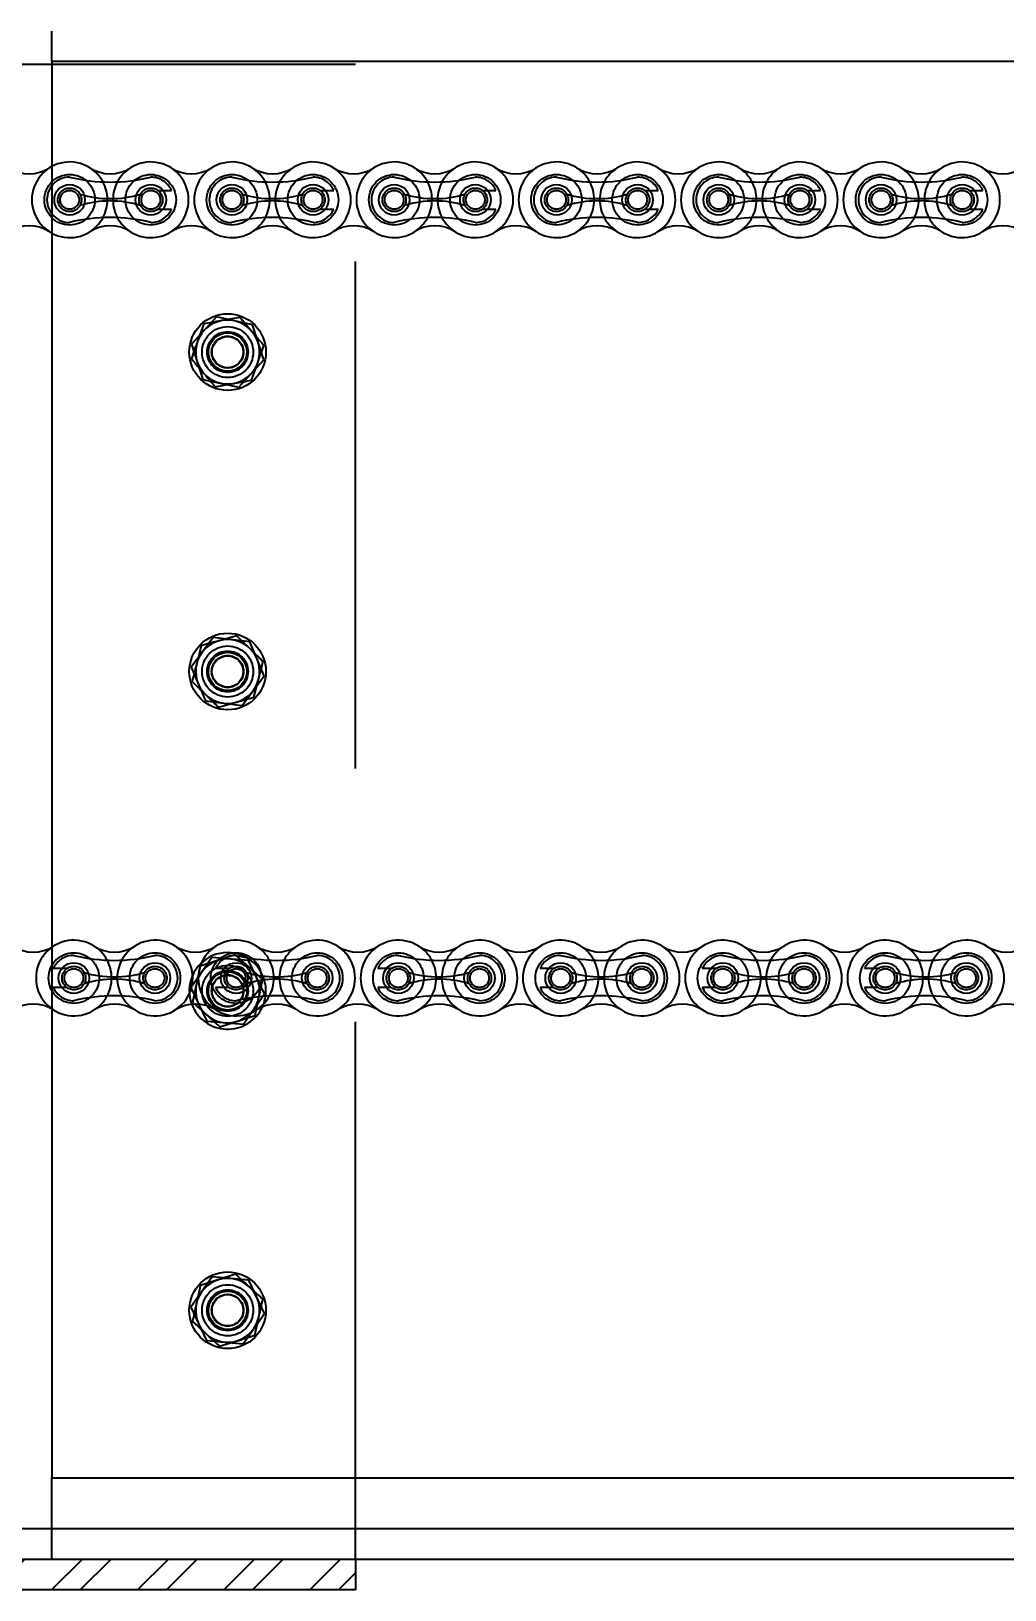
# Model space of a CAD drawing. Header units: metres. Extents: x 0 to 21025, y 0 to 14850.
# Drawn here: x 3545.5 to 3697.9, y 6186.1 to 6430.1 of the extents above; entities that cross this region are included whole.
import ezdxf

# ---------------------------------------------------------------- set-up
doc = ezdxf.new("R2010")
doc.units = ezdxf.units.M
doc.header["$LTSCALE"] = 25
doc.linetypes.add('HIDDEN2', pattern=[4.7625, 3.175, -1.5875])
for name, color, linetype in [('18_COTAS', 7, 'Continuous'), ('SHA', 7, 'Continuous'), ('SL4', 4, 'Continuous'), ('ST1', 7, 'HIDDEN2')]:
    doc.layers.add(name, color=color, linetype=linetype)
doc.styles.add('ROMANS', font='ROMANS.SHX')
doc.dimstyles.new('25___1-25', dxfattribs={"dimscale": 25, "dimtxt": 2.5, "dimasz": 2, "dimexe": 1.5, "dimexo": 1, "dimgap": 0.5, "dimtad": 1, "dimzin": 12, "dimtxsty": 'ROMANS', "dimcen": 0, "dimclrd": 256, "dimclre": 256, "dimclrt": 3, "dimazin": 3, "dimtfac": 1, "dimtmove": 0, "dimatfit": 0, "dimfxl": 1, "dimlwd": -1, "dimlwe": -1, "dimarcsym": 0})

# ---------------------------------------------------------------- blocks, each defined once
blk = doc.blocks.new('*D49')
at = {"layer": '18_COTAS', "transparency": 16777216}
for p, q in [((2751.77, 6357.87), (2751.77, 7037.95)), ((5720.75, 6357.87), (5720.75, 7037.95)), ((2801.77, 7000.45), (5670.75, 7000.45))]:
    blk.add_line(p, q, dxfattribs=at)
for points in [[(2801.77, 7008.78), (2801.77, 6992.11), (2751.77, 7000.45)], [(5670.75, 7008.78), (5670.75, 6992.11), (5720.75, 7000.45)]]:
    blk.add_solid(points, dxfattribs=at)
at = {"layer": 'Defpoints', "color": 0, "transparency": 16777216}
for p in [(5720.75, 7000.45), (2751.77, 6332.87), (5720.75, 6332.87)]:
    blk.add_point(p, dxfattribs=at)
at = {"layer": '18_COTAS', "color": 3, "transparency": 16777216, "insert": (4236.26, 7050.15), "char_height": 62.5, "attachment_point": 5, "style": 'ROMANS'}
blk.add_mtext('2968,98', dxfattribs=at)

msp = doc.modelspace()

# ---------------------------------------------------------------- hatches: boundary and pattern name
at = {"layer": 'SHA'}
h = msp.add_hatch(dxfattribs=at)
h.set_pattern_fill('ANSI32', color=256, style=0)
h.set_pattern_definition([(45, (680.72, 3493.2185), (-6.735192, 6.735192), []), (45, (685.21, 3493.2185), (-6.735192, 6.735192), [])])
h.paths.add_polyline_path([(3596.273, 6186.103), (3596.273, 6190.865), (3496.273, 6190.865), (3496.273, 6186.103)], flags=0)

# ---------------------------------------------------------------- linework, layer by layer
at = {"layer": 'SL4'}
for p, q in [((3548.773, 6425.34), (3548.773, 6430.103)), ((3548.773, 6424.865), (3543.773, 6424.865)), ((4873.748, 6425.34), (3548.773, 6425.34)), ((3548.773, 6425.34), (3548.773, 6408.935)), ((3548.773, 6398.475), (3548.773, 6286.714)), ((3572.54, 6384.269), (3571.566, 6381.552)), ((3578.22, 6385.3), (3575.38, 6384.785)), ((3580.006, 6375.461), (3580.98, 6378.179)), ((3574.325, 6374.43), (3577.166, 6374.946)), ((3577.703, 6335.459), (3574.924, 6334.68)), ((3572.144, 6333.901), (3571.429, 6331.104)), ((3580.401, 6325.83), (3581.117, 6328.626)), ((3574.842, 6324.272), (3577.622, 6325.051)), ((3548.773, 6277.026), (3548.773, 6203.628)), ((3580.562, 6276.001), (3580.745, 6276.859)), ((3575.071, 6274.218), (3577.817, 6275.11)), ((3577.529, 6235.5), (3574.775, 6234.636)), ((3572.021, 6233.771), (3571.393, 6230.953)), ((3580.525, 6225.96), (3581.153, 6228.777)), ((3575.016, 6224.23), (3577.77, 6225.095)), ((3548.773, 6195.628), (3548.773, 6203.628)), ((3548.773, 6203.628), (4873.748, 6203.628)), ((3548.773, 6195.628), (3543.773, 6195.628)), ((3548.773, 6190.865), (3548.773, 6195.628)), ((4873.748, 6195.628), (3548.773, 6195.628)), ((3596.273, 6190.865), (3496.273, 6190.865)), ((3596.273, 6190.865), (3596.273, 6186.103)), ((4826.248, 6190.865), (3596.273, 6190.865)), ((3596.273, 6186.103), (3496.273, 6186.103))]:
    msp.add_line(p, q, dxfattribs=at)
for centre, radius in [((3551.547, 6403.705), 2.398), ((3564.247, 6403.705), 2.399), ((3576.947, 6403.705), 2.398), ((3589.647, 6403.705), 2.399), ((3602.347, 6403.705), 2.399), ((3615.047, 6403.705), 2.399), ((3627.747, 6403.705), 2.398), ((3640.447, 6403.705), 2.399), ((3653.147, 6403.705), 2.399), ((3665.847, 6403.705), 2.399), ((3678.547, 6403.705), 2.399), ((3691.247, 6403.705), 2.399), ((3576.273, 6379.865), 6), ((3576.273, 6379.865), 3), ((3576.273, 6379.865), 2.445), ((3576.273, 6329.865), 6), ((3576.273, 6329.865), 3), ((3576.273, 6329.865), 2.446), ((3552.202, 6281.87), 2.398), ((3564.902, 6281.87), 2.398), ((3577.602, 6281.87), 2.399), ((3590.302, 6281.87), 2.399), ((3603.002, 6281.87), 2.399), ((3615.702, 6281.87), 2.399), ((3628.402, 6281.87), 2.398), ((3641.102, 6281.87), 2.399), ((3653.802, 6281.87), 2.399), ((3666.502, 6281.87), 2.399), ((3679.202, 6281.87), 2.399), ((3691.902, 6281.87), 2.399), ((3576.273, 6229.865), 6), ((3576.273, 6229.865), 3), ((3576.273, 6229.865), 2.445)]:
    msp.add_circle(centre, radius, dxfattribs=at)
for centre, radius, start, end in [((3545.197, 6413.698), 5.92, 237.56669, 302.43331), ((3551.547, 6403.705), 5.92, 57.56669, 302.43331), ((3557.897, 6413.698), 5.92, 237.56669, 302.43331), ((3564.247, 6403.705), 5.92, 237.56669, 122.43331), ((3570.597, 6413.698), 5.92, 237.56669, 302.43331), ((3576.947, 6403.705), 5.92, 57.56669, 302.43331), ((3583.297, 6413.698), 5.92, 237.56669, 302.43331), ((3589.647, 6403.705), 5.92, 237.56669, 122.43331), ((3595.997, 6413.698), 5.92, 237.56669, 302.43331), ((3602.347, 6403.705), 5.92, 57.56669, 302.43331), ((3608.697, 6413.698), 5.92, 237.56669, 302.43331), ((3615.047, 6403.705), 5.92, 237.56669, 122.43331), ((3621.397, 6413.698), 5.92, 237.56669, 302.43331), ((3627.747, 6403.705), 5.92, 57.56669, 302.43331), ((3634.097, 6413.698), 5.92, 237.56669, 302.43331), ((3640.447, 6403.705), 5.92, 237.56669, 122.43331), ((3646.797, 6413.698), 5.92, 237.56669, 302.43331), ((3653.147, 6403.705), 5.92, 57.56669, 302.43331), ((3659.497, 6413.698), 5.92, 237.56669, 302.43331), ((3665.847, 6403.705), 5.92, 237.56669, 122.43331), ((3672.197, 6413.698), 5.92, 237.56669, 302.43331), ((3678.547, 6403.705), 5.92, 57.56669, 302.43331), ((3684.897, 6413.698), 5.92, 237.56669, 302.43331), ((3691.247, 6403.705), 5.92, 237.56669, 122.43331), ((3697.597, 6413.698), 5.92, 237.56669, 302.43331), ((3545.197, 6393.712), 5.92, 57.56669, 122.43331), ((3557.897, 6393.712), 5.92, 57.56669, 122.43331), ((3570.597, 6393.712), 5.92, 57.56669, 122.43331), ((3583.297, 6393.712), 5.92, 57.56669, 122.43331), ((3595.997, 6393.712), 5.92, 57.56669, 122.43331), ((3608.697, 6393.712), 5.92, 57.56669, 122.43331), ((3621.397, 6393.712), 5.92, 57.56669, 122.43331), ((3634.097, 6393.712), 5.92, 57.56669, 122.43331), ((3646.797, 6393.712), 5.92, 57.56669, 122.43331), ((3659.497, 6393.712), 5.92, 57.56669, 122.43331), ((3672.197, 6393.712), 5.92, 57.56669, 122.43331), ((3684.897, 6393.712), 5.92, 57.56669, 122.43331), ((3697.597, 6393.712), 5.92, 57.56669, 122.43331), ((3576.273, 6379.865), 5, 100.28612, 160.28612), ((3576.273, 6379.865), 5, 40.28612, 100.28612), ((3576.273, 6379.865), 5, 340.28612, 40.28612), ((3576.273, 6379.865), 5, 160.28612, 220.28612), ((3576.273, 6379.865), 5, 280.28612, 340.28612), ((3576.273, 6379.865), 5, 220.28612, 280.28612), ((3576.273, 6329.865), 5, 105.65278, 165.65278), ((3576.273, 6329.865), 5, 45.65278, 105.65278), ((3576.273, 6329.865), 5, 345.65278, 45.65278), ((3576.273, 6329.865), 5, 165.65278, 225.65278), ((3576.273, 6329.865), 5, 285.65278, 345.65278), ((3576.273, 6329.865), 5, 225.65278, 285.65278), ((3545.852, 6291.863), 5.92, 237.56669, 302.43331), ((3552.202, 6281.87), 5.92, 57.56669, 302.43331), ((3558.552, 6291.863), 5.92, 237.56669, 302.43331), ((3564.902, 6281.87), 5.92, 237.56669, 122.43331), ((3571.252, 6291.863), 5.92, 237.56669, 302.43331), ((3577.602, 6281.87), 5.92, 57.56669, 302.43331), ((3583.952, 6291.863), 5.92, 237.56669, 302.43331), ((3590.302, 6281.87), 5.92, 237.56669, 122.43331), ((3596.652, 6291.863), 5.92, 237.56669, 302.43331), ((3603.002, 6281.87), 5.92, 57.56669, 302.43331), ((3609.352, 6291.863), 5.92, 237.56669, 302.43331), ((3615.702, 6281.87), 5.92, 237.56669, 122.43331), ((3622.052, 6291.863), 5.92, 237.56669, 302.43331), ((3628.402, 6281.87), 5.92, 57.56669, 302.43331), ((3634.752, 6291.863), 5.92, 237.56669, 302.43331), ((3641.102, 6281.87), 5.92, 237.56669, 122.43331), ((3647.452, 6291.863), 5.92, 237.56669, 302.43331), ((3653.802, 6281.87), 5.92, 57.56669, 302.43331), ((3660.152, 6291.863), 5.92, 237.56669, 302.43331), ((3666.502, 6281.87), 5.92, 237.56669, 122.43331), ((3672.852, 6291.863), 5.92, 237.56669, 302.43331), ((3679.202, 6281.87), 5.92, 57.56669, 302.43331), ((3685.552, 6291.863), 5.92, 237.56669, 302.43331), ((3691.902, 6281.87), 5.92, 237.56669, 122.43331), ((3698.252, 6291.863), 5.92, 237.56669, 302.43331), ((3545.852, 6271.877), 5.92, 57.56669, 122.43331), ((3558.552, 6271.877), 5.92, 57.56669, 122.43331), ((3571.252, 6271.877), 5.92, 57.56669, 122.43331), ((3576.273, 6279.865), 6, 200.47343, 335.34932), ((3576.273, 6279.865), 5, 204.67621, 227.98749), ((3576.273, 6279.865), 5, 227.98749, 287.98749), ((3576.273, 6279.865), 5, 287.98749, 316.26096), ((3583.952, 6271.877), 5.92, 57.56669, 122.43331), ((3596.652, 6271.877), 5.92, 57.56669, 122.43331), ((3609.352, 6271.877), 5.92, 57.56669, 122.43331), ((3622.052, 6271.877), 5.92, 57.56669, 122.43331), ((3634.752, 6271.877), 5.92, 57.56669, 122.43331), ((3647.452, 6271.877), 5.92, 57.56669, 122.43331), ((3660.152, 6271.877), 5.92, 57.56669, 122.43331), ((3672.852, 6271.877), 5.92, 57.56669, 122.43331), ((3685.552, 6271.877), 5.92, 57.56669, 122.43331), ((3698.252, 6271.877), 5.92, 57.56669, 122.43331), ((3576.273, 6229.865), 5, 107.43011, 167.43011), ((3576.273, 6229.865), 5, 47.43011, 107.43011), ((3576.273, 6229.865), 5, 347.43011, 47.43011), ((3576.273, 6229.865), 5, 167.43011, 227.43011), ((3576.273, 6229.865), 5, 287.43011, 347.43011), ((3576.273, 6229.865), 5, 227.43011, 287.43011)]:
    msp.add_arc(centre, radius, start, end, dxfattribs=at)
for points, knots in [([(3575.38, 6384.785), (3575.313, 6384.773), (3574.353, 6384.599), (3573.414, 6384.428), (3572.54, 6384.269)], [0, 0, 0, 0, 0.0702006, 1, 1, 1, 1]), ([(3578.22, 6385.3), (3578.377, 6385.116), (3578.985, 6384.398), (3579.618, 6383.652), (3580.087, 6383.098)], [0, 0, 0, 0, 0.2575513, 1, 1, 1, 1]), ([(3580.087, 6383.098), (3580.257, 6382.898), (3580.888, 6382.153), (3581.504, 6381.427), (3581.953, 6380.896)], [0, 0, 0, 0, 0.26863361, 1, 1, 1, 1]), ([(3571.566, 6381.552), (3571.543, 6381.488), (3571.214, 6380.57), (3570.892, 6379.671), (3570.592, 6378.834)], [0, 0, 0, 0, 0.0702006, 1, 1, 1, 1]), ([(3580.98, 6378.179), (3581.003, 6378.243), (3581.332, 6379.161), (3581.654, 6380.06), (3581.953, 6380.896)], [0, 0, 0, 0, 0.0702006, 1, 1, 1, 1]), ([(3570.592, 6378.834), (3570.749, 6378.65), (3571.357, 6377.932), (3571.989, 6377.186), (3572.459, 6376.632)], [0, 0, 0, 0, 0.2575513, 1, 1, 1, 1]), ([(3572.459, 6376.632), (3572.628, 6376.432), (3573.26, 6375.687), (3573.875, 6374.961), (3574.325, 6374.43)], [0, 0, 0, 0, 0.26863361, 1, 1, 1, 1]), ([(3577.166, 6374.946), (3577.233, 6374.958), (3578.192, 6375.132), (3579.132, 6375.303), (3580.006, 6375.461)], [0, 0, 0, 0, 0.07020058, 1, 1, 1, 1]), ([(3574.924, 6334.68), (3574.858, 6334.661), (3573.919, 6334.398), (3572.999, 6334.141), (3572.144, 6333.901)], [0, 0, 0, 0, 0.0702006, 1, 1, 1, 1]), ([(3577.703, 6335.459), (3577.877, 6335.289), (3578.55, 6334.632), (3579.249, 6333.948), (3579.768, 6333.441)], [0, 0, 0, 0, 0.2575513, 1, 1, 1, 1]), ([(3579.768, 6333.441), (3579.955, 6333.257), (3580.654, 6332.574), (3581.335, 6331.909), (3581.832, 6331.423)], [0, 0, 0, 0, 0.2686336, 1, 1, 1, 1]), ([(3571.429, 6331.104), (3571.412, 6331.038), (3571.17, 6330.094), (3570.933, 6329.168), (3570.713, 6328.308)], [0, 0, 0, 0, 0.0702006, 1, 1, 1, 1]), ([(3581.117, 6328.626), (3581.134, 6328.693), (3581.375, 6329.637), (3581.612, 6330.563), (3581.832, 6331.423)], [0, 0, 0, 0, 0.07020058, 1, 1, 1, 1]), ([(3570.713, 6328.308), (3570.887, 6328.138), (3571.56, 6327.48), (3572.259, 6326.797), (3572.778, 6326.29)], [0, 0, 0, 0, 0.2575513, 1, 1, 1, 1]), ([(3572.778, 6326.29), (3572.965, 6326.106), (3573.664, 6325.423), (3574.345, 6324.758), (3574.842, 6324.272)], [0, 0, 0, 0, 0.26863361, 1, 1, 1, 1]), ([(3577.622, 6325.051), (3577.688, 6325.069), (3578.626, 6325.332), (3579.546, 6325.59), (3580.401, 6325.83)], [0, 0, 0, 0, 0.0702006, 1, 1, 1, 1]), ([(3571.225, 6277.683), (3571.257, 6277.654), (3571.811, 6277.155), (3572.386, 6276.637), (3572.926, 6276.15)], [0, 0, 0, 0, 0.0595273, 1, 1, 1, 1]), ([(3572.926, 6276.15), (3573.121, 6275.975), (3573.847, 6275.321), (3574.554, 6274.684), (3575.071, 6274.218)], [0, 0, 0, 0, 0.2686336, 1, 1, 1, 1]), ([(3577.817, 6275.11), (3577.882, 6275.131), (3578.809, 6275.432), (3579.718, 6275.727), (3580.562, 6276.001)], [0, 0, 0, 0, 0.0702006, 1, 1, 1, 1]), ([(3574.775, 6234.636), (3574.71, 6234.615), (3573.78, 6234.323), (3572.868, 6234.037), (3572.021, 6233.771)], [0, 0, 0, 0, 0.0702006, 1, 1, 1, 1]), ([(3577.529, 6235.5), (3577.708, 6235.336), (3578.401, 6234.7), (3579.121, 6234.039), (3579.655, 6233.548)], [0, 0, 0, 0, 0.2575513, 1, 1, 1, 1]), ([(3579.655, 6233.548), (3579.849, 6233.37), (3580.568, 6232.709), (3581.269, 6232.065), (3581.781, 6231.595)], [0, 0, 0, 0, 0.2686336, 1, 1, 1, 1]), ([(3571.393, 6230.953), (3571.378, 6230.887), (3571.166, 6229.935), (3570.958, 6229.003), (3570.764, 6228.136)], [0, 0, 0, 0, 0.0702006, 1, 1, 1, 1]), ([(3581.153, 6228.777), (3581.168, 6228.844), (3581.38, 6229.795), (3581.588, 6230.728), (3581.781, 6231.595)], [0, 0, 0, 0, 0.0702006, 1, 1, 1, 1]), ([(3570.764, 6228.136), (3570.943, 6227.972), (3571.636, 6227.335), (3572.356, 6226.674), (3572.89, 6226.183)], [0, 0, 0, 0, 0.2575513, 1, 1, 1, 1]), ([(3572.89, 6226.183), (3573.084, 6226.005), (3573.803, 6225.344), (3574.504, 6224.701), (3575.016, 6224.23)], [0, 0, 0, 0, 0.2686336, 1, 1, 1, 1]), ([(3577.77, 6225.095), (3577.836, 6225.115), (3578.766, 6225.407), (3579.677, 6225.694), (3580.525, 6225.96)], [0, 0, 0, 0, 0.0702006, 1, 1, 1, 1])]:
    msp.add_open_spline(points, degree=3, knots=knots, dxfattribs=at)
at = {"layer": 'ST1'}
for p, q in [((4873.748, 6425.34), (3548.773, 6425.34)), ((3596.273, 6424.865), (3548.773, 6424.865)), ((3596.273, 6195.628), (3596.273, 6424.865)), ((3548.773, 6408.935), (3548.773, 6398.475)), ((3565.354, 6405.181), (3567.477, 6405.181)), ((3590.754, 6405.181), (3592.877, 6405.181)), ((3616.154, 6405.181), (3618.277, 6405.181)), ((3641.554, 6405.181), (3643.677, 6405.181)), ((3666.954, 6405.181), (3669.077, 6405.181)), ((3692.354, 6405.181), (3694.477, 6405.181)), ((3565.354, 6402.229), (3567.477, 6402.229)), ((3590.754, 6402.229), (3592.877, 6402.229)), ((3616.154, 6402.229), (3618.277, 6402.229)), ((3641.554, 6402.229), (3643.677, 6402.229)), ((3666.954, 6402.229), (3669.077, 6402.229)), ((3692.354, 6402.229), (3694.477, 6402.229)), ((3574.511, 6385.364), (3570.63, 6381.089)), ((3580.154, 6384.14), (3574.511, 6385.364)), ((3581.915, 6378.642), (3580.154, 6384.14)), ((3570.63, 6381.089), (3572.392, 6375.591)), ((3578.034, 6374.367), (3581.915, 6378.642)), ((3572.392, 6375.591), (3578.034, 6374.367)), ((3574.005, 6335.175), (3570.541, 6330.556)), ((3579.737, 6334.484), (3574.005, 6335.175)), ((3582.005, 6329.175), (3579.737, 6334.484)), ((3570.541, 6330.556), (3572.809, 6325.247)), ((3578.541, 6324.556), (3582.005, 6329.175)), ((3572.809, 6325.247), (3578.541, 6324.556)), ((3548.773, 6286.714), (3548.773, 6277.026)), ((3577.474, 6285.512), (3574.729, 6284.621)), ((3551.095, 6283.346), (3548.971, 6283.346)), ((3573.79, 6285.078), (3570.517, 6280.322)), ((3571.983, 6283.729), (3571.382, 6280.906)), ((3579.546, 6284.621), (3573.79, 6285.078)), ((3576.495, 6283.346), (3574.371, 6283.346)), ((3582.028, 6279.409), (3579.546, 6284.621)), ((3601.895, 6283.346), (3599.771, 6283.346)), ((3627.295, 6283.346), (3625.171, 6283.346)), ((3652.695, 6283.346), (3650.571, 6283.346)), ((3678.095, 6283.346), (3675.971, 6283.346)), ((3551.095, 6280.394), (3548.971, 6280.394)), ((3570.517, 6280.322), (3573, 6275.109)), ((3576.495, 6280.394), (3574.371, 6280.394)), ((3578.755, 6274.653), (3582.028, 6279.409)), ((3580.745, 6276.859), (3581.163, 6278.825)), ((3601.895, 6280.394), (3599.771, 6280.394)), ((3627.295, 6280.394), (3625.171, 6280.394)), ((3652.695, 6280.394), (3650.571, 6280.394)), ((3678.095, 6280.394), (3675.971, 6280.394)), ((3570.781, 6278.082), (3571.225, 6277.683)), ((3573, 6275.109), (3578.755, 6274.653)), ((3573.841, 6235.102), (3570.522, 6230.378)), ((3579.592, 6234.589), (3573.841, 6235.102)), ((3582.023, 6229.353), (3579.592, 6234.589)), ((3570.522, 6230.378), (3572.954, 6225.141)), ((3578.704, 6224.629), (3582.023, 6229.353)), ((3572.954, 6225.141), (3578.704, 6224.629)), ((3548.773, 6203.628), (4873.748, 6203.628)), ((3548.773, 6195.628), (3543.773, 6195.628)), ((3596.273, 6190.865), (3596.273, 6195.628))]:
    msp.add_line(p, q, dxfattribs=at)
for centre, radius in [((3551.547, 6403.705), 3.96), ((3564.247, 6403.705), 3.96), ((3576.947, 6403.705), 3.96), ((3589.647, 6403.705), 3.96), ((3602.347, 6403.705), 3.96), ((3615.047, 6403.705), 3.96), ((3627.747, 6403.705), 3.96), ((3640.447, 6403.705), 3.96), ((3653.147, 6403.705), 3.96), ((3665.847, 6403.705), 3.96), ((3678.547, 6403.705), 3.96), ((3691.247, 6403.705), 3.96), ((3551.547, 6403.705), 1.845), ((3551.547, 6403.705), 1.476), ((3564.247, 6403.705), 1.845), ((3564.247, 6403.705), 1.476), ((3576.947, 6403.705), 1.845), ((3576.947, 6403.705), 1.476), ((3589.647, 6403.705), 1.845), ((3589.647, 6403.705), 1.476), ((3602.347, 6403.705), 1.845), ((3602.347, 6403.705), 1.476), ((3615.047, 6403.705), 1.845), ((3615.047, 6403.705), 1.476), ((3627.747, 6403.705), 1.845), ((3627.747, 6403.705), 1.476), ((3640.447, 6403.705), 1.845), ((3640.447, 6403.705), 1.476), ((3653.147, 6403.705), 1.845), ((3653.147, 6403.705), 1.476), ((3665.847, 6403.705), 1.845), ((3665.847, 6403.705), 1.476), ((3678.547, 6403.705), 1.845), ((3678.547, 6403.705), 1.476), ((3691.247, 6403.705), 1.845), ((3691.247, 6403.705), 1.476), ((3576.273, 6379.865), 4), ((3576.273, 6379.865), 3.2), ((3576.273, 6379.865), 2.5), ((3576.273, 6329.865), 4), ((3576.273, 6329.865), 3.2), ((3576.273, 6329.865), 2.5), ((3552.202, 6281.87), 3.96), ((3564.902, 6281.87), 3.96), ((3577.602, 6281.87), 3.96), ((3590.302, 6281.87), 3.96), ((3603.002, 6281.87), 3.96), ((3615.702, 6281.87), 3.96), ((3628.402, 6281.87), 3.96), ((3641.102, 6281.87), 3.96), ((3653.802, 6281.87), 3.96), ((3666.502, 6281.87), 3.96), ((3679.202, 6281.87), 3.96), ((3691.902, 6281.87), 3.96), ((3552.202, 6281.87), 1.845), ((3552.202, 6281.87), 1.476), ((3564.902, 6281.87), 1.845), ((3564.902, 6281.87), 1.476), ((3576.273, 6279.865), 4), ((3576.273, 6279.865), 3.2), ((3577.602, 6281.87), 1.845), ((3577.602, 6281.87), 1.476), ((3590.302, 6281.87), 1.845), ((3590.302, 6281.87), 1.476), ((3603.002, 6281.87), 1.845), ((3603.002, 6281.87), 1.476), ((3615.702, 6281.87), 1.845), ((3615.702, 6281.87), 1.476), ((3628.402, 6281.87), 1.845), ((3628.402, 6281.87), 1.476), ((3641.102, 6281.87), 1.845), ((3641.102, 6281.87), 1.476), ((3653.802, 6281.87), 1.845), ((3653.802, 6281.87), 1.476), ((3666.502, 6281.87), 1.845), ((3666.502, 6281.87), 1.476), ((3679.202, 6281.87), 1.845), ((3679.202, 6281.87), 1.476), ((3691.902, 6281.87), 1.845), ((3691.902, 6281.87), 1.476), ((3576.273, 6279.865), 3), ((3576.273, 6279.865), 2.5), ((3576.273, 6279.865), 2.445), ((3576.273, 6229.865), 4), ((3576.273, 6229.865), 3.2), ((3576.273, 6229.865), 2.5)]:
    msp.add_circle(centre, radius, dxfattribs=at)
for centre, radius, start, end in [((3551.547, 6403.705), 5.92, 302.43326, 57.56674), ((3564.247, 6403.705), 5.92, 122.43328, 237.56672), ((3576.947, 6403.705), 5.92, 302.43326, 57.56674), ((3589.647, 6403.705), 5.92, 122.43326, 237.56674), ((3602.347, 6403.705), 5.92, 302.43326, 57.56674), ((3615.047, 6403.705), 5.92, 122.43328, 237.56672), ((3627.747, 6403.705), 5.92, 302.43326, 57.56674), ((3640.447, 6403.705), 5.92, 122.43326, 237.56674), ((3653.147, 6403.705), 5.92, 302.43326, 57.56674), ((3665.847, 6403.705), 5.92, 122.43328, 237.56672), ((3678.547, 6403.705), 5.92, 302.43326, 57.56674), ((3691.247, 6403.705), 5.92, 122.43328, 237.56674), ((3551.547, 6403.705), 3.552, 90, 270), ((3557.897, 6432.802), 26.322, 256.04015, 283.95985), ((3564.247, 6403.705), 3.552, 24.55336, 90), ((3576.947, 6403.705), 3.552, 90, 270), ((3583.297, 6432.802), 26.322, 256.04015, 283.95985), ((3589.647, 6403.705), 3.552, 24.55336, 90), ((3602.347, 6403.705), 3.552, 90, 270), ((3608.697, 6432.802), 26.322, 256.04015, 283.95985), ((3615.047, 6403.705), 3.552, 24.55336, 90), ((3627.747, 6403.705), 3.552, 90, 270), ((3634.097, 6432.802), 26.322, 256.04015, 283.95985), ((3640.447, 6403.705), 3.552, 24.55336, 90), ((3653.147, 6403.705), 3.552, 90, 270), ((3659.497, 6432.802), 26.322, 256.04015, 283.95985), ((3665.847, 6403.705), 3.552, 24.55336, 90), ((3678.547, 6403.705), 3.552, 90, 270), ((3684.897, 6432.802), 26.322, 256.04015, 283.95985), ((3691.247, 6403.705), 3.552, 24.55336, 90), ((3557.897, 6420.058), 16.175, 252.993, 287.007), ((3557.897, 6387.353), 16.175, 72.993, 107.007), ((3583.297, 6420.058), 16.175, 252.993, 287.007), ((3583.297, 6387.353), 16.175, 72.993, 107.007), ((3608.697, 6420.058), 16.175, 252.993, 287.007), ((3608.697, 6387.353), 16.175, 72.993, 107.007), ((3634.097, 6420.058), 16.175, 252.993, 287.007), ((3634.097, 6387.353), 16.175, 72.993, 107.007), ((3659.497, 6420.058), 16.175, 252.993, 287.007), ((3659.497, 6387.353), 16.175, 72.993, 107.007), ((3684.897, 6420.058), 16.175, 252.993, 287.007), ((3684.897, 6387.353), 16.175, 72.993, 107.007), ((3557.897, 6374.609), 26.322, 76.04015, 103.95985), ((3564.247, 6403.705), 3.552, 270, 335.44664), ((3583.297, 6374.609), 26.322, 76.04015, 103.95985), ((3589.647, 6403.705), 3.552, 270, 335.44664), ((3608.697, 6374.609), 26.322, 76.04015, 103.95985), ((3615.047, 6403.705), 3.552, 270, 335.44664), ((3634.097, 6374.609), 26.322, 76.04015, 103.95985), ((3640.447, 6403.705), 3.552, 270, 335.44664), ((3659.497, 6374.609), 26.322, 76.04015, 103.95985), ((3665.847, 6403.705), 3.552, 270, 335.44664), ((3684.897, 6374.609), 26.322, 76.04015, 103.95985), ((3691.247, 6403.705), 3.552, 270, 335.44664), ((3552.202, 6281.87), 5.92, 302.43326, 57.56674), ((3564.902, 6281.87), 5.92, 122.43328, 237.56672), ((3576.273, 6279.865), 6, 25.46481, 200.47343), ((3577.602, 6281.87), 5.92, 302.43326, 57.56674), ((3590.302, 6281.87), 5.92, 122.43328, 237.56672), ((3603.002, 6281.87), 5.92, 302.43326, 57.56674), ((3615.702, 6281.87), 5.92, 122.43328, 237.56672), ((3628.402, 6281.87), 5.92, 302.43326, 57.56674), ((3641.102, 6281.87), 5.92, 122.43328, 237.56672), ((3653.802, 6281.87), 5.92, 302.43326, 57.56674), ((3666.502, 6281.87), 5.92, 122.43328, 237.56672), ((3679.202, 6281.87), 5.92, 302.43326, 57.56674), ((3691.902, 6281.87), 5.92, 122.43328, 237.56672), ((3552.202, 6281.87), 3.552, 90, 155.44664), ((3558.552, 6310.967), 26.322, 256.04015, 283.95985), ((3564.902, 6281.87), 3.552, 270, 90), ((3576.273, 6279.865), 5, 107.98749, 167.98749), ((3577.602, 6281.87), 3.552, 90, 155.44664), ((3576.273, 6279.865), 5, 47.98749, 107.98749), ((3583.952, 6310.967), 26.322, 256.04015, 283.95985), ((3576.273, 6279.865), 5, 347.98749, 47.98749), ((3590.302, 6281.87), 3.552, 270, 90), ((3603.002, 6281.87), 3.552, 90, 155.44664), ((3609.352, 6310.967), 26.322, 256.04015, 283.95985), ((3615.702, 6281.87), 3.552, 270, 90), ((3628.402, 6281.87), 3.552, 90, 155.44664), ((3634.752, 6310.967), 26.322, 256.04015, 283.95985), ((3641.102, 6281.87), 3.552, 270, 90), ((3653.802, 6281.87), 3.552, 90, 155.44664), ((3660.152, 6310.967), 26.322, 256.04015, 283.95985), ((3666.502, 6281.87), 3.552, 270, 90), ((3679.202, 6281.87), 3.552, 90, 155.44664), ((3685.552, 6310.967), 26.322, 256.04015, 283.95985), ((3691.902, 6281.87), 3.552, 270, 90), ((3558.552, 6298.223), 16.175, 252.993, 287.007), ((3558.552, 6265.518), 16.175, 72.993, 107.007), ((3576.273, 6279.865), 5, 167.98749, 204.67621), ((3583.952, 6298.223), 16.175, 252.993, 287.007), ((3583.952, 6265.518), 16.175, 72.993, 107.007), ((3576.273, 6279.865), 6, 335.34932, 25.46481), ((3609.352, 6298.223), 16.175, 252.993, 287.007), ((3609.352, 6265.518), 16.175, 72.993, 107.007), ((3634.752, 6298.223), 16.175, 252.993, 287.007), ((3634.752, 6265.518), 16.175, 72.993, 107.007), ((3660.152, 6298.223), 16.175, 252.993, 287.007), ((3660.152, 6265.518), 16.175, 72.993, 107.007), ((3685.552, 6298.223), 16.175, 252.993, 287.007), ((3685.552, 6265.518), 16.175, 72.993, 107.007), ((3552.202, 6281.87), 3.552, 204.55336, 270), ((3558.552, 6252.774), 26.322, 76.04015, 103.95985), ((3577.602, 6281.87), 3.552, 204.55336, 270), ((3583.952, 6252.774), 26.322, 76.04015, 103.95985), ((3576.273, 6279.865), 5, 316.26096, 347.98749), ((3603.002, 6281.87), 3.552, 204.55336, 270), ((3609.352, 6252.774), 26.322, 76.04015, 103.95985), ((3628.402, 6281.87), 3.552, 204.55336, 270), ((3634.752, 6252.774), 26.322, 76.04015, 103.95985), ((3653.802, 6281.87), 3.552, 204.55336, 270), ((3660.152, 6252.774), 26.322, 76.04015, 103.95985), ((3679.202, 6281.87), 3.552, 204.55336, 270), ((3685.552, 6252.774), 26.322, 76.04015, 103.95985)]:
    msp.add_arc(centre, radius, start, end, dxfattribs=at)
for points, knots in [([(3577.474, 6285.512), (3577.654, 6285.35), (3578.354, 6284.72), (3579.08, 6284.066), (3579.619, 6283.58)], [0, 0, 0, 0, 0.2575513, 1, 1, 1, 1]), ([(3574.729, 6284.621), (3574.664, 6284.6), (3573.736, 6284.299), (3572.828, 6284.004), (3571.983, 6283.729)], [0, 0, 0, 0, 0.0702006, 1, 1, 1, 1]), ([(3579.619, 6283.58), (3579.814, 6283.405), (3580.54, 6282.751), (3581.247, 6282.114), (3581.764, 6281.648)], [0, 0, 0, 0, 0.2686336, 1, 1, 1, 1]), ([(3571.382, 6280.906), (3571.368, 6280.839), (3571.165, 6279.886), (3570.966, 6278.951), (3570.781, 6278.082)], [0, 0, 0, 0, 0.0702006, 1, 1, 1, 1]), ([(3581.163, 6278.825), (3581.178, 6278.892), (3581.38, 6279.845), (3581.579, 6280.779), (3581.764, 6281.648)], [0, 0, 0, 0, 0.0702006, 1, 1, 1, 1])]:
    msp.add_open_spline(points, degree=3, knots=knots, dxfattribs=at)

# ---------------------------------------------------------------- dimensions: what is measured, and where the dimension line sits
at = {"layer": '18_COTAS'}
dim = msp.add_linear_dim(base=(5720.747753191, 7000.445004906), p1=(2751.772753191, 6332.865322837), p2=(5720.747753191, 6332.865322834), dimstyle='25___1-25', dxfattribs=at)
dim.commit()
dim.dimension.update_dxf_attribs({"geometry": '*D49', "text_midpoint": (4236.260253191, 7050.147385859)})

doc.saveas('drawing.dxf')
